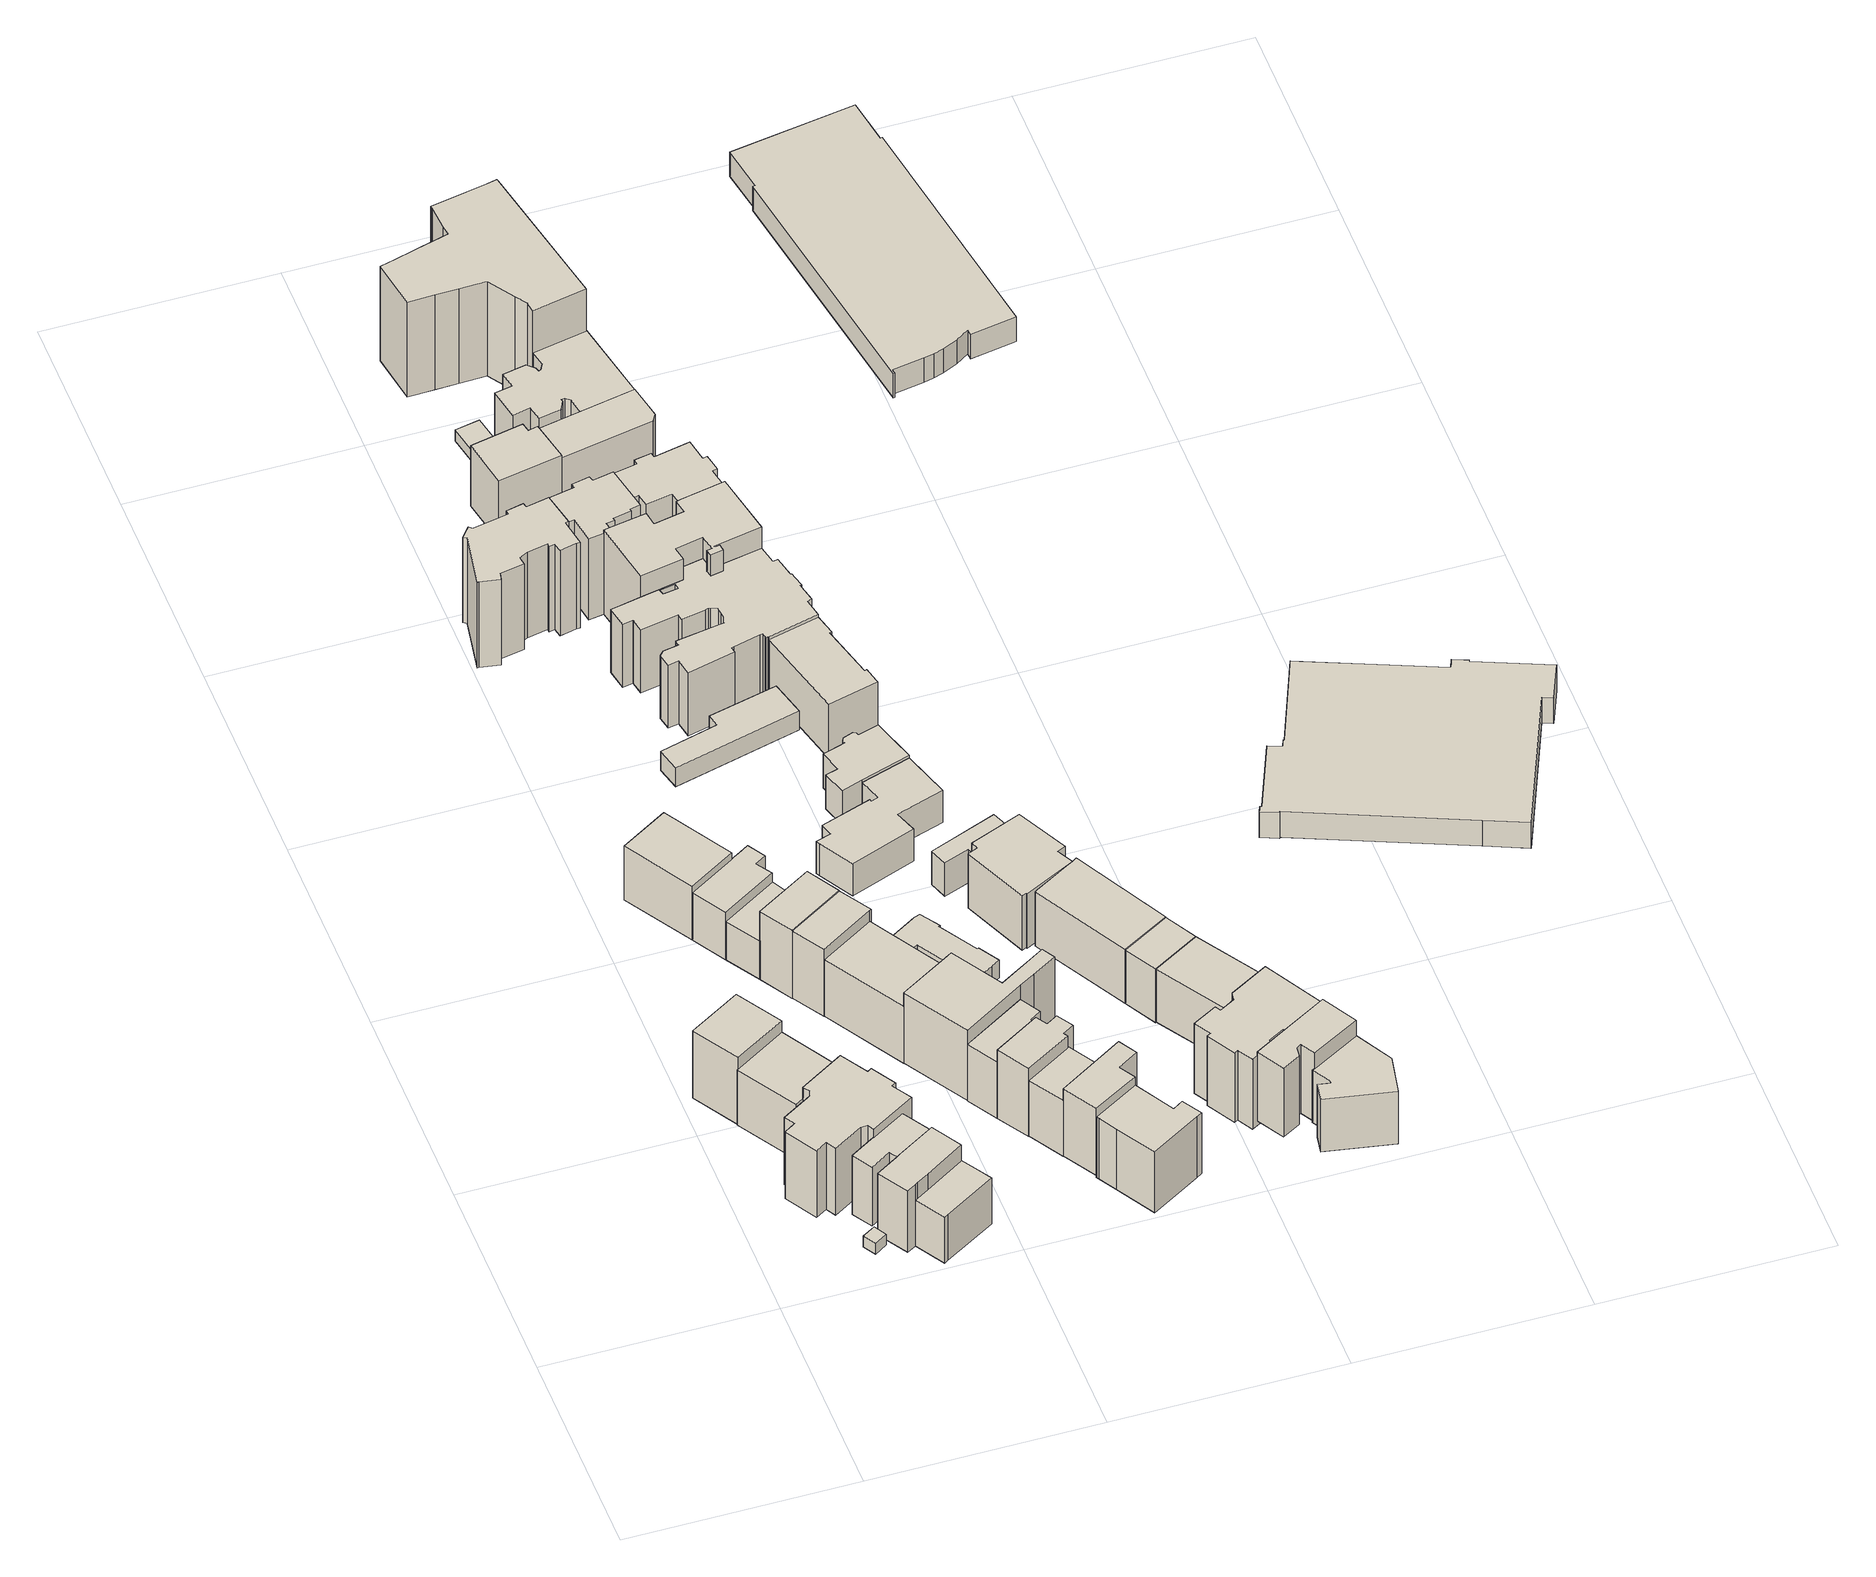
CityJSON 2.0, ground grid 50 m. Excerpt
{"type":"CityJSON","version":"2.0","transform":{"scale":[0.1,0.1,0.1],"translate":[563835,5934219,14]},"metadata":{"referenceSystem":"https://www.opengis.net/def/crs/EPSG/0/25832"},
"CityObjects":{
"building1":{"type":"Building","attributes":{"Gemeindeschluessel":"02100111","Geometrietyp2DReferenz":"3000","BezugspunktDach":"2000","function":"31001_2500","measuredHeight":3,"storeysAboveGround":1},"address":[{"country":"Germany","locality":"Hamburg","thoroughfareName":"Annenstraße","postcode":"20359"}],"geometry":[{"type":"Solid","lod":"1","boundaries":[[[[0,1,2,3]],[[4,5,6,7]],[[2,4,7,3]],[[1,5,4,2]],[[0,6,5,1]],[[3,7,6,0]]]]}]},
"building2":{"type":"Building","attributes":{"Gemeindeschluessel":"02100111","Geometrietyp2DReferenz":"3000","BezugspunktDach":"2000","function":"31001_1010","measuredHeight":21.11,"storeysAboveGround":4},"address":[{"country":"Germany","locality":"Hamburg","thoroughfareNumber":"8","thoroughfareName":"Annenstraße","postcode":"20359"}],"geometry":[{"type":"Solid","lod":"1","boundaries":[[[[8,9,10,11,12]],[[13,14,15,16,17]],[[11,13,17,12]],[[10,14,13,11]],[[9,15,14,10]],[[8,16,15,9]],[[12,17,16,8]]]]}]},
"building3":{"type":"Building","attributes":{"Gemeindeschluessel":"02100111","Geometrietyp2DReferenz":"3000","BezugspunktDach":"2000","function":"31001_1010","measuredHeight":17.39,"storeysAboveGround":3},"address":[{"country":"Germany","locality":"Hamburg","thoroughfareNumber":"10","thoroughfareName":"Annenstraße","postcode":"20359"}],"geometry":[{"type":"Solid","lod":"1","boundaries":[[[[18,19,20,21,22]],[[23,24,25,26,27]],[[21,23,27,22]],[[20,24,23,21]],[[19,25,24,20]],[[18,26,25,19]],[[22,27,26,18]]]]}]},
"building4":{"type":"Building","attributes":{"Gemeindeschluessel":"02100111","Geometrietyp2DReferenz":"3000","BezugspunktDach":"2000","function":"31001_1120","measuredHeight":20.46,"storeysAboveGround":6},"address":[{"country":"Germany","locality":"Hamburg","thoroughfareNumber":"12","thoroughfareName":"Annenstraße","postcode":"20359"}],"geometry":[{"type":"Solid","lod":"1","boundaries":[[[[28,29,30,31,32,33,34,35,36,37,38,19,39,40,41,42,43,44]],[[45,46,47,48,49,50,51,52,53,54,55,56,57,58,59,60,61,62]],[[43,45,62,44]],[[42,46,45,43]],[[41,47,46,42]],[[40,48,47,41]],[[39,49,48,40]],[[19,50,49,39]],[[38,51,50,19]],[[37,52,51,38]],[[36,53,52,37]],[[35,54,53,36]],[[34,55,54,35]],[[33,56,55,34]],[[32,57,56,33]],[[31,58,57,32]],[[30,59,58,31]],[[29,60,59,30]],[[28,61,60,29]],[[44,62,61,28]]]]}]},
"building5":{"type":"Building","attributes":{"Gemeindeschluessel":"02100111","Geometrietyp2DReferenz":"3000","BezugspunktDach":"2000","function":"31001_1010","measuredHeight":17.07,"storeysAboveGround":3},"address":[{"country":"Germany","locality":"Hamburg","thoroughfareNumber":"16","thoroughfareName":"Annenstraße","postcode":"20359"}],"geometry":[{"type":"Solid","lod":"1","boundaries":[[[[63,64,65,66,67,68,69]],[[70,71,72,73,74,75,76]],[[68,70,76,69]],[[67,71,70,68]],[[66,72,71,67]],[[65,73,72,66]],[[64,74,73,65]],[[63,75,74,64]],[[69,76,75,63]]]]}]},
"building6":{"type":"Building","attributes":{"Gemeindeschluessel":"02100111","Geometrietyp2DReferenz":"3000","BezugspunktDach":"2000","function":"31001_1010","measuredHeight":18.88,"storeysAboveGround":5},"address":[{"country":"Germany","locality":"Hamburg","thoroughfareNumber":"18","thoroughfareName":"Annenstraße","postcode":"20359"}],"geometry":[{"type":"Solid","lod":"1","boundaries":[[[[77,78,79,80,81,82,83,84,85]],[[86,87,88,89,90,91,92,93,94]],[[84,86,94,85]],[[83,87,86,84]],[[82,88,87,83]],[[81,89,88,82]],[[80,90,89,81]],[[79,91,90,80]],[[78,92,91,79]],[[77,93,92,78]],[[85,94,93,77]]]]}]},
"building7":{"type":"Building","attributes":{"Gemeindeschluessel":"02100111","Geometrietyp2DReferenz":"3000","BezugspunktDach":"2000","function":"31001_1120","measuredHeight":15.37,"storeysAboveGround":3},"address":[{"country":"Germany","locality":"Hamburg","thoroughfareNumber":"20","thoroughfareName":"Annenstraße","postcode":"20359"}],"geometry":[{"type":"Solid","lod":"1","boundaries":[[[[95,96,97,98,99,100,101]],[[102,103,104,105,106,107,108]],[[100,102,108,101]],[[99,103,102,100]],[[98,104,103,99]],[[97,105,104,98]],[[96,106,105,97]],[[95,107,106,96]],[[101,108,107,95]]]]}]},
"building8":{"type":"Building","attributes":{"Gemeindeschluessel":"02100111","Geometrietyp2DReferenz":"3000","BezugspunktDach":"2000","function":"31001_2070","measuredHeight":14.82,"storeysAboveGround":5},"address":[{"country":"Germany","locality":"Hamburg","thoroughfareNumber":"5","thoroughfareName":"Annenstraße","postcode":"20359"}],"geometry":[{"type":"Solid","lod":"1","boundaries":[[[[109,110,111,112]],[[113,114,115,116]],[[111,113,116,112]],[[110,114,113,111]],[[109,115,114,110]],[[112,116,115,109]]]]}]},
"building9":{"type":"Building","attributes":{"Gemeindeschluessel":"02100111","Geometrietyp2DReferenz":"3000","BezugspunktDach":"2000","function":"31001_1010","measuredHeight":13.03,"storeysAboveGround":3},"address":[{"country":"Germany","locality":"Hamburg","thoroughfareNumber":"7","thoroughfareName":"Annenstraße","postcode":"20359"}],"geometry":[{"type":"Solid","lod":"1","boundaries":[[[[117,118,111,110,119,120,121,122]],[[123,124,125,126,127,128,129,130]],[[121,123,130,122]],[[120,124,123,121]],[[119,125,124,120]],[[110,126,125,119]],[[111,127,126,110]],[[118,128,127,111]],[[117,129,128,118]],[[122,130,129,117]]]]}]},
"building10":{"type":"Building","attributes":{"Gemeindeschluessel":"02100111","Geometrietyp2DReferenz":"3000","BezugspunktDach":"2000","function":"31001_1010","measuredHeight":13.22,"storeysAboveGround":3},"address":[{"country":"Germany","locality":"Hamburg","thoroughfareNumber":"9","thoroughfareName":"Annenstraße","postcode":"20359"}],"geometry":[{"type":"Solid","lod":"1","boundaries":[[[[131,132,133,134,135,136,137]],[[138,139,140,141,142,143,144]],[[136,138,144,137]],[[135,139,138,136]],[[134,140,139,135]],[[133,141,140,134]],[[132,142,141,133]],[[131,143,142,132]],[[137,144,143,131]]]]}]},
"building11":{"type":"Building","attributes":{"Gemeindeschluessel":"02100111","Geometrietyp2DReferenz":"3000","BezugspunktDach":"2000","function":"31001_1010","measuredHeight":18.67,"storeysAboveGround":5},"address":[{"country":"Germany","locality":"Hamburg","thoroughfareNumber":"13","thoroughfareName":"Annenstraße","postcode":"20359"}],"geometry":[{"type":"Solid","lod":"1","boundaries":[[[[136,145,146,137]],[[147,148,149,150]],[[146,147,150,137]],[[145,148,147,146]],[[136,149,148,145]],[[137,150,149,136]]]]}]},
"building12":{"type":"Building","attributes":{"Gemeindeschluessel":"02100111","Geometrietyp2DReferenz":"3000","BezugspunktDach":"2000","function":"31001_1010","measuredHeight":19.14,"storeysAboveGround":5},"address":[{"country":"Germany","locality":"Hamburg","thoroughfareNumber":"15","thoroughfareName":"Annenstraße","postcode":"20359"}],"geometry":[{"type":"Solid","lod":"1","boundaries":[[[[151,152,153,154,155]],[[156,157,158,159,160]],[[154,156,160,155]],[[153,157,156,154]],[[152,158,157,153]],[[151,159,158,152]],[[155,160,159,151]]]]}]},
"building13":{"type":"Building","attributes":{"Gemeindeschluessel":"02100111","Geometrietyp2DReferenz":"3000","BezugspunktDach":"2000","function":"31001_1010","measuredHeight":15.54,"storeysAboveGround":4},"address":[{"country":"Germany","locality":"Hamburg","thoroughfareNumber":"17","thoroughfareName":"Annenstraße","postcode":"20359"}],"geometry":[{"type":"Solid","lod":"1","boundaries":[[[[161,162,163,164]],[[165,166,167,168]],[[163,165,168,164]],[[162,166,165,163]],[[161,167,166,162]],[[164,168,167,161]]]]}]},
"building14":{"type":"Building","attributes":{"Gemeindeschluessel":"02100111","Geometrietyp2DReferenz":"3000","BezugspunktDach":"2000","function":"31001_1010","measuredHeight":24.17,"storeysAboveGround":6},"address":[{"country":"Germany","locality":"Hamburg","thoroughfareNumber":"15","thoroughfareName":"Paulinenstraße","postcode":"20359"}],"geometry":[{"type":"Solid","lod":"1","boundaries":[[[[169,170,171,172,173,174,175,176,177,178,179,180,181,182,183,184,185,186,187,188,189,190,191,192]],[[193,194,195,196,197,198,199,200,201,202,203,204,205,206,207,208,209,210,211,212,213,214,215,216]],[[191,193,216,192]],[[190,194,193,191]],[[189,195,194,190]],[[188,196,195,189]],[[187,197,196,188]],[[186,198,197,187]],[[185,199,198,186]],[[184,200,199,185]],[[183,201,200,184]],[[182,202,201,183]],[[181,203,202,182]],[[180,204,203,181]],[[179,205,204,180]],[[178,206,205,179]],[[177,207,206,178]],[[176,208,207,177]],[[175,209,208,176]],[[174,210,209,175]],[[173,211,210,174]],[[172,212,211,173]],[[171,213,212,172]],[[170,214,213,171]],[[169,215,214,170]],[[192,216,215,169]]]]}]},
"building15":{"type":"Building","attributes":{"Gemeindeschluessel":"02100111","Geometrietyp2DReferenz":"3000","BezugspunktDach":"2000","function":"31001_1010","measuredHeight":16.37,"storeysAboveGround":3},"address":[{"country":"Germany","locality":"Hamburg","thoroughfareNumber":"25","thoroughfareName":"Annenstraße","postcode":"20359"}],"geometry":[{"type":"Solid","lod":"1","boundaries":[[[[217,218,219,220,221,222]],[[223,224,225,226,227,228]],[[221,223,228,222]],[[220,224,223,221]],[[219,225,224,220]],[[218,226,225,219]],[[217,227,226,218]],[[222,228,227,217]]]]}]},
"building16":{"type":"Building","attributes":{"Gemeindeschluessel":"02100111","Geometrietyp2DReferenz":"3000","BezugspunktDach":"2000","function":"31001_1010","measuredHeight":21.47,"storeysAboveGround":4},"address":[{"country":"Germany","locality":"Hamburg","thoroughfareNumber":"27","thoroughfareName":"Annenstraße","postcode":"20359"}],"geometry":[{"type":"Solid","lod":"1","boundaries":[[[[229,230,221,231,232,233,234,235]],[[236,237,238,239,240,241,242,243]],[[234,236,243,235]],[[233,237,236,234]],[[232,238,237,233]],[[231,239,238,232]],[[221,240,239,231]],[[230,241,240,221]],[[229,242,241,230]],[[235,243,242,229]]]]}]},
"building17":{"type":"Building","attributes":{"Gemeindeschluessel":"02100111","Geometrietyp2DReferenz":"3000","BezugspunktDach":"2000","function":"31001_1010","measuredHeight":22.68,"storeysAboveGround":5},"address":[{"country":"Germany","locality":"Hamburg","thoroughfareNumber":"21","thoroughfareName":"Annenstraße","postcode":"20359"}],"geometry":[{"type":"Solid","lod":"1","boundaries":[[[[244,245,246,247,248,249,250,251,252]],[[253,254,255,256,257,258,259,260,261]],[[251,253,261,252]],[[250,254,253,251]],[[249,255,254,250]],[[248,256,255,249]],[[247,257,256,248]],[[246,258,257,247]],[[245,259,258,246]],[[244,260,259,245]],[[252,261,260,244]]]]}]},
"building18":{"type":"Building","attributes":{"Gemeindeschluessel":"02100111","Geometrietyp2DReferenz":"3000","BezugspunktDach":"2000","function":"31001_1010","measuredHeight":15.28,"storeysAboveGround":5},"address":[{"country":"Germany","locality":"Hamburg","thoroughfareNumber":"29","thoroughfareName":"Annenstraße","postcode":"20359"}],"geometry":[{"type":"Solid","lod":"1","boundaries":[[[[262,263,264,265,266]],[[267,268,269,270,271]],[[265,267,271,266]],[[264,268,267,265]],[[263,269,268,264]],[[262,270,269,263]],[[266,271,270,262]]]]}]},
"building19":{"type":"Building","attributes":{"Gemeindeschluessel":"02100111","Geometrietyp2DReferenz":"3000","BezugspunktDach":"2000","function":"31001_1010","measuredHeight":20.21,"storeysAboveGround":6},"address":[{"country":"Germany","locality":"Hamburg","thoroughfareNumber":"31","thoroughfareName":"Annenstraße","postcode":"20359"}],"geometry":[{"type":"Solid","lod":"1","boundaries":[[[[272,273,274,275,276,277]],[[278,279,280,281,282,283]],[[276,278,283,277]],[[275,279,278,276]],[[274,280,279,275]],[[273,281,280,274]],[[272,282,281,273]],[[277,283,282,272]]]]}]},
"building20":{"type":"Building","attributes":{"Gemeindeschluessel":"02100111","Geometrietyp2DReferenz":"3000","BezugspunktDach":"2000","function":"31001_1010","measuredHeight":16.77,"storeysAboveGround":5},"address":[{"country":"Germany","locality":"Hamburg","thoroughfareNumber":"33","thoroughfareName":"Annenstraße","postcode":"20359"}],"geometry":[{"type":"Solid","lod":"1","boundaries":[[[[284,285,286,287,288,289,290,291,292,293]],[[294,295,296,297,298,299,300,301,302,303]],[[292,294,303,293]],[[291,295,294,292]],[[290,296,295,291]],[[289,297,296,290]],[[288,298,297,289]],[[287,299,298,288]],[[286,300,299,287]],[[285,301,300,286]],[[284,302,301,285]],[[293,303,302,284]]]]}]},
"building21":{"type":"Building","attributes":{"Gemeindeschluessel":"02100111","Geometrietyp2DReferenz":"3000","BezugspunktDach":"2000","function":"31001_2460","measuredHeight":4.96,"storeysAboveGround":1},"address":[{"country":"Germany","locality":"Hamburg","thoroughfareName":"Budapester Straße","postcode":"20359"}],"geometry":[{"type":"Solid","lod":"1","boundaries":[[[[304,305,306,307,308,309,310,311,312,313,314,315,316,317]],[[318,319,320,321,322,323,324,325,326,327,328,329,330,331]],[[316,318,331,317]],[[315,319,318,316]],[[314,320,319,315]],[[313,321,320,314]],[[312,322,321,313]],[[311,323,322,312]],[[310,324,323,311]],[[309,325,324,310]],[[308,326,325,309]],[[307,327,326,308]],[[306,328,327,307]],[[305,329,328,306]],[[304,330,329,305]],[[317,331,330,304]]]]}]},
"building22":{"type":"Building","attributes":{"Gemeindeschluessel":"02100111","Geometrietyp2DReferenz":"3000","BezugspunktDach":"2000","function":"31001_2100","measuredHeight":5.2,"storeysAboveGround":1},"address":[{"country":"Germany","locality":"Hamburg","thoroughfareName":"Budapester Straße","postcode":"20359"}],"geometry":[{"type":"Solid","lod":"1","boundaries":[[[[332,333,334,335,336,337]],[[338,339,340,341,342,343]],[[336,338,343,337]],[[335,339,338,336]],[[334,340,339,335]],[[333,341,340,334]],[[332,342,341,333]],[[337,343,342,332]]]]}]},
"building23":{"type":"Building","attributes":{"Gemeindeschluessel":"02100111","Geometrietyp2DReferenz":"3000","BezugspunktDach":"2000","function":"31001_2070","measuredHeight":18.05,"storeysAboveGround":4},"address":[{"country":"Germany","locality":"Hamburg","thoroughfareNumber":"16","thoroughfareName":"Paulinenstraße","postcode":"20359"}],"geometry":[{"type":"Solid","lod":"1","boundaries":[[[[344,345,346,347,348,349,350]],[[351,352,353,354,355,356,357]],[[349,351,357,350]],[[348,352,351,349]],[[347,353,352,348]],[[346,354,353,347]],[[345,355,354,346]],[[344,356,355,345]],[[350,357,356,344]]]]}]},
"building24":{"type":"Building","attributes":{"Gemeindeschluessel":"02100111","Geometrietyp2DReferenz":"3000","BezugspunktDach":"2000","function":"31001_1010","measuredHeight":23.34,"storeysAboveGround":5},"address":[{"country":"Germany","locality":"Hamburg","thoroughfareNumber":"17","thoroughfareName":"Paulinenstraße","postcode":"20359"}],"geometry":[{"type":"Solid","lod":"1","boundaries":[[[[358,359,360,361,362,363,364,365,366,367,368,369,370,371,372,373,374]],[[375,376,377,378,379,380,381,382,383,384,385,386,387,388,389,390,391]],[[373,375,391,374]],[[372,376,375,373]],[[371,377,376,372]],[[370,378,377,371]],[[369,379,378,370]],[[368,380,379,369]],[[367,381,380,368]],[[366,382,381,367]],[[365,383,382,366]],[[364,384,383,365]],[[363,385,384,364]],[[362,386,385,363]],[[361,387,386,362]],[[360,388,387,361]],[[359,389,388,360]],[[358,390,389,359]],[[374,391,390,358]]]]}]},
"building25":{"type":"Building","attributes":{"Gemeindeschluessel":"02100111","Geometrietyp2DReferenz":"3000","BezugspunktDach":"2000","function":"31001_3060","measuredHeight":13.84,"storeysAboveGround":2},"address":[{"country":"Germany","locality":"Hamburg","thoroughfareNumber":"34","thoroughfareName":"Budapester Straße","postcode":"20359"}],"geometry":[{"type":"Solid","lod":"1","boundaries":[[[[392,393,394,395,396,397,398,399,400,401,402,403,404]],[[405,406,407,408,409,410,411,412,413,414,415,416,417]],[[403,405,417,404]],[[402,406,405,403]],[[401,407,406,402]],[[400,408,407,401]],[[399,409,408,400]],[[398,410,409,399]],[[397,411,410,398]],[[396,412,411,397]],[[395,413,412,396]],[[394,414,413,395]],[[393,415,414,394]],[[392,416,415,393]],[[404,417,416,392]]]]}]},
"building26":{"type":"Building","attributes":{"Gemeindeschluessel":"02100111","Geometrietyp2DReferenz":"3000","BezugspunktDach":"2000","function":"31001_2460","measuredHeight":3.06,"storeysAboveGround":1},"address":[{"country":"Germany","locality":"Hamburg","thoroughfareName":"Paulinenstraße","postcode":"20359"}],"geometry":[{"type":"Solid","lod":"1","boundaries":[[[[418,419,420,421,422,423]],[[424,425,426,427,428,429]],[[422,424,429,423]],[[421,425,424,422]],[[420,426,425,421]],[[419,427,426,420]],[[418,428,427,419]],[[423,429,428,418]]]]}]},
"building27":{"type":"Building","attributes":{"Gemeindeschluessel":"02100111","Geometrietyp2DReferenz":"3000","BezugspunktDach":"2000","function":"31001_1120","measuredHeight":20.82,"storeysAboveGround":4},"address":[{"country":"Germany","locality":"Hamburg","thoroughfareNumber":"38","thoroughfareName":"Budapester Straße","postcode":"20359"}],"geometry":[{"type":"Solid","lod":"1","boundaries":[[[[430,431,432,433,434,435,436,437,438,439,440,441,442,443,444,445,446,447,448,449,450,451,452,453,454,455,456,457,458,459,460,461,462,463,464,465,466,467,468,469,470,471,472,473,474,475,476,477,478,479,480,481,482,483,484,485,486,487,488,489,490,491,492,493,494,495,496,497],[498,499,500,501]],[[502,503,504,505,506,507,508,509,510,511,512,513,514,515,516,517,518,519,520,521,522,523,524,525,526,527,528,529,530,531,532,533,534,535,536,537,538,539,540,541,542,543,544,545,546,547,548,549,550,551,552,553,554,555,556,557,558,559,560,561,562,563,564,565,566,567,568,569],[570,571,572,573]],[[496,502,569,497]],[[495,503,502,496]],[[494,504,503,495]],[[493,505,504,494]],[[492,506,505,493]],[[491,507,506,492]],[[490,508,507,491]],[[489,509,508,490]],[[488,510,509,489]],[[487,511,510,488]],[[486,512,511,487]],[[485,513,512,486]],[[484,514,513,485]],[[483,515,514,484]],[[482,516,515,483]],[[481,517,516,482]],[[480,518,517,481]],[[479,519,518,480]],[[478,520,519,479]],[[477,521,520,478]],[[476,522,521,477]],[[475,523,522,476]],[[474,524,523,475]],[[473,525,524,474]],[[472,526,525,473]],[[471,527,526,472]],[[470,528,527,471]],[[469,529,528,470]],[[468,530,529,469]],[[467,531,530,468]],[[466,532,531,467]],[[465,533,532,466]],[[464,534,533,465]],[[463,535,534,464]],[[462,536,535,463]],[[461,537,536,462]],[[460,538,537,461]],[[459,539,538,460]],[[458,540,539,459]],[[457,541,540,458]],[[456,542,541,457]],[[455,543,542,456]],[[454,544,543,455]],[[453,545,544,454]],[[452,546,545,453]],[[451,547,546,452]],[[450,548,547,451]],[[449,549,548,450]],[[448,550,549,449]],[[447,551,550,448]],[[446,552,551,447]],[[445,553,552,446]],[[444,554,553,445]],[[443,555,554,444]],[[442,556,555,443]],[[441,557,556,442]],[[440,558,557,441]],[[439,559,558,440]],[[438,560,559,439]],[[437,561,560,438]],[[436,562,561,437]],[[435,563,562,436]],[[434,564,563,435]],[[433,565,564,434]],[[432,566,565,433]],[[431,567,566,432]],[[430,568,567,431]],[[497,569,568,430]],[[500,570,573,501]],[[499,571,570,500]],[[498,572,571,499]],[[501,573,572,498]]]]}]},
"building28":{"type":"Building","attributes":{"Gemeindeschluessel":"02100111","Geometrietyp2DReferenz":"3000","BezugspunktDach":"2000","function":"31001_3060","measuredHeight":13.41,"storeysAboveGround":2},"address":[{"country":"Germany","locality":"Hamburg","thoroughfareNumber":"35","thoroughfareName":"Budapester Straße","postcode":"20359"}],"geometry":[{"type":"Solid","lod":"1","boundaries":[[[[574,575,576,577,578,579,580,581,582,583,584,585,586]],[[587,588,589,590,591,592,593,594,595,596,597,598,599]],[[585,587,599,586]],[[584,588,587,585]],[[583,589,588,584]],[[582,590,589,583]],[[581,591,590,582]],[[580,592,591,581]],[[579,593,592,580]],[[578,594,593,579]],[[577,595,594,578]],[[576,596,595,577]],[[575,597,596,576]],[[574,598,597,575]],[[586,599,598,574]]]]}]},
"building29":{"type":"Building","attributes":{"Gemeindeschluessel":"02100111","Geometrietyp2DReferenz":"3000","BezugspunktDach":"2000","function":"31001_1120","measuredHeight":25.35,"storeysAboveGround":6},"address":[{"country":"Germany","locality":"Hamburg","thoroughfareNumber":"40","thoroughfareName":"Budapester Straße","postcode":"20359"}],"geometry":[{"type":"Solid","lod":"1","boundaries":[[[[479,476,474,472,470,468,600,601,602,603,604,605,606,607,608,487,486,485,484,483,481]],[[609,610,611,612,613,614,615,616,617,618,619,620,621,622,623,624,625,626,627,628,629]],[[483,609,629,481]],[[484,610,609,483]],[[485,611,610,484]],[[486,612,611,485]],[[487,613,612,486]],[[608,614,613,487]],[[607,615,614,608]],[[606,616,615,607]],[[605,617,616,606]],[[604,618,617,605]],[[603,619,618,604]],[[602,620,619,603]],[[601,621,620,602]],[[600,622,621,601]],[[468,623,622,600]],[[470,624,623,468]],[[472,625,624,470]],[[474,626,625,472]],[[476,627,626,474]],[[479,628,627,476]],[[481,629,628,479]]]]}]},
"building30":{"type":"Building","attributes":{"Gemeindeschluessel":"02100111","Geometrietyp2DReferenz":"3000","BezugspunktDach":"2000","function":"31001_1120","measuredHeight":13.33,"storeysAboveGround":3},"address":[{"country":"Germany","locality":"Hamburg","thoroughfareNumber":"32","thoroughfareName":"Budapester Straße","postcode":"20359"}],"geometry":[{"type":"Solid","lod":"1","boundaries":[[[[630,631,632,633,634,635]],[[636,637,638,639,640,641]],[[634,636,641,635]],[[633,637,636,634]],[[632,638,637,633]],[[631,639,638,632]],[[630,640,639,631]],[[635,641,640,630]]]]}]},
"building31":{"type":"Building","attributes":{"Gemeindeschluessel":"02100111","Geometrietyp2DReferenz":"3000","BezugspunktDach":"2000","function":"31001_1120","measuredHeight":18.61,"storeysAboveGround":4},"address":[{"country":"Germany","locality":"Hamburg","thoroughfareNumber":"31","thoroughfareName":"Budapester Straße","postcode":"20359"}],"geometry":[{"type":"Solid","lod":"1","boundaries":[[[[642,643,644,645,646,647,648,649,650,651,652]],[[653,654,655,656,657,658,659,660,661,662,663]],[[651,653,663,652]],[[650,654,653,651]],[[649,655,654,650]],[[648,656,655,649]],[[647,657,656,648]],[[646,658,657,647]],[[645,659,658,646]],[[644,660,659,645]],[[643,661,660,644]],[[642,662,661,643]],[[652,663,662,642]]]]}]},
"building32":{"type":"Building","attributes":{"Gemeindeschluessel":"02100111","Geometrietyp2DReferenz":"3000","BezugspunktDach":"2000","function":"31001_1010","measuredHeight":17.17,"storeysAboveGround":4},"address":[{"country":"Germany","locality":"Hamburg","thoroughfareNumber":"37","thoroughfareName":"Budapester Straße","postcode":"20359"}],"geometry":[{"type":"Solid","lod":"1","boundaries":[[[[664,665,666,667,668,669,670,671,672]],[[673,674,675,676,677,678,679,680,681]],[[671,673,681,672]],[[670,674,673,671]],[[669,675,674,670]],[[668,676,675,669]],[[667,677,676,668]],[[666,678,677,667]],[[665,679,678,666]],[[664,680,679,665]],[[672,681,680,664]]]]}]},
"building33":{"type":"Building","attributes":{"Gemeindeschluessel":"02100111","Geometrietyp2DReferenz":"3000","BezugspunktDach":"2000","function":"31001_1120","measuredHeight":23.02,"storeysAboveGround":5},"address":[{"country":"Germany","locality":"Hamburg","thoroughfareNumber":"42","thoroughfareName":"Budapester Straße","postcode":"20359"}],"geometry":[{"type":"Solid","lod":"1","boundaries":[[[[682,683,684,685,686,687,688,689,690,691,692,693,694,695,696,697]],[[698,699,700,701,702,703,704,705,706,707,708,709,710,711,712,713]],[[696,698,713,697]],[[695,699,698,696]],[[694,700,699,695]],[[693,701,700,694]],[[692,702,701,693]],[[691,703,702,692]],[[690,704,703,691]],[[689,705,704,690]],[[688,706,705,689]],[[687,707,706,688]],[[686,708,707,687]],[[685,709,708,686]],[[684,710,709,685]],[[683,711,710,684]],[[682,712,711,683]],[[697,713,712,682]]]]}]},
"building34":{"type":"Building","attributes":{"Gemeindeschluessel":"02100111","Geometrietyp2DReferenz":"3000","BezugspunktDach":"2000","function":"31001_2070","measuredHeight":17.33,"storeysAboveGround":4},"address":[{"country":"Germany","locality":"Hamburg","thoroughfareNumber":"43","thoroughfareName":"Budapester Straße","postcode":"20359"}],"geometry":[{"type":"Solid","lod":"1","boundaries":[[[[714,715,716,717,718]],[[719,720,721,722,723]],[[717,719,723,718]],[[716,720,719,717]],[[715,721,720,716]],[[714,722,721,715]],[[718,723,722,714]]]]}]},
"building35":{"type":"Building","attributes":{"Gemeindeschluessel":"02100111","Geometrietyp2DReferenz":"3000","BezugspunktDach":"2000","function":"31001_2010","measuredHeight":26.05,"storeysAboveGround":7},"address":[{"country":"Germany","locality":"Hamburg","thoroughfareNumber":"46","thoroughfareName":"Budapester Straße","postcode":"20359"}],"geometry":[{"type":"Solid","lod":"1","boundaries":[[[[724,725,726,727,728,729,730,731,732,733,734,735,736,737,738,739,740,741,742,743,744]],[[745,746,747,748,749,750,751,752,753,754,755,756,757,758,759,760,761,762,763,764,765]],[[743,745,765,744]],[[742,746,745,743]],[[741,747,746,742]],[[740,748,747,741]],[[739,749,748,740]],[[738,750,749,739]],[[737,751,750,738]],[[736,752,751,737]],[[735,753,752,736]],[[734,754,753,735]],[[733,755,754,734]],[[732,756,755,733]],[[731,757,756,732]],[[730,758,757,731]],[[729,759,758,730]],[[728,760,759,729]],[[727,761,760,728]],[[726,762,761,727]],[[725,763,762,726]],[[724,764,763,725]],[[744,765,764,724]]]]}]},
"building36":{"type":"Building","attributes":{"Gemeindeschluessel":"02100111","Geometrietyp2DReferenz":"3000","BezugspunktDach":"2000","function":"31001_1120","measuredHeight":17.45,"storeysAboveGround":4},"address":[{"country":"Germany","locality":"Hamburg","thoroughfareNumber":"44","thoroughfareName":"Budapester Straße","postcode":"20359"}],"geometry":[{"type":"Solid","lod":"1","boundaries":[[[[766,767,768,769,770,771,772,773,774,775,776,777,778,779,780,781,782,783,715,784]],[[785,786,787,788,789,790,791,792,793,794,795,796,797,798,799,800,801,802,803,804]],[[715,785,804,784]],[[783,786,785,715]],[[782,787,786,783]],[[781,788,787,782]],[[780,789,788,781]],[[779,790,789,780]],[[778,791,790,779]],[[777,792,791,778]],[[776,793,792,777]],[[775,794,793,776]],[[774,795,794,775]],[[773,796,795,774]],[[772,797,796,773]],[[771,798,797,772]],[[770,799,798,771]],[[769,800,799,770]],[[768,801,800,769]],[[767,802,801,768]],[[766,803,802,767]],[[784,804,803,766]]]]}]},
"building37":{"type":"Building","attributes":{"Gemeindeschluessel":"02100111","Geometrietyp2DReferenz":"3000","BezugspunktDach":"2000","function":"31001_1010","measuredHeight":17.03,"storeysAboveGround":4},"address":[{"country":"Germany","locality":"Hamburg","thoroughfareNumber":"30","thoroughfareName":"Budapester Straße","postcode":"20359"}],"geometry":[{"type":"Solid","lod":"1","boundaries":[[[[805,806,807,808,809,810]],[[811,812,813,814,815,816]],[[809,811,816,810]],[[808,812,811,809]],[[807,813,812,808]],[[806,814,813,807]],[[805,815,814,806]],[[810,816,815,805]]]]}]},
"building38":{"type":"Building","attributes":{"Gemeindeschluessel":"02100111","Geometrietyp2DReferenz":"3000","BezugspunktDach":"2000","function":"31001_2010","measuredHeight":17.14,"storeysAboveGround":4},"address":[{"country":"Germany","locality":"Hamburg","thoroughfareNumber":"28","thoroughfareName":"Budapester Straße","postcode":"20359"}],"geometry":[{"type":"Solid","lod":"1","boundaries":[[[[810,809,817,818]],[[819,820,821,822]],[[817,819,822,818]],[[809,820,819,817]],[[810,821,820,809]],[[818,822,821,810]]]]}]},
"building39":{"type":"Building","attributes":{"Gemeindeschluessel":"02100111","Geometrietyp2DReferenz":"3000","BezugspunktDach":"2000","function":"31001_1120","measuredHeight":19.17,"storeysAboveGround":4},"address":[{"country":"Germany","locality":"Hamburg","thoroughfareNumber":"24","thoroughfareName":"Budapester Straße","postcode":"20359"}],"geometry":[{"type":"Solid","lod":"1","boundaries":[[[[823,824,825,826,827,828,829,830,831,832,833,834,835,836,837,838]],[[839,840,841,842,843,844,845,846,847,848,849,850,851,852,853,854]],[[837,839,854,838]],[[836,840,839,837]],[[835,841,840,836]],[[834,842,841,835]],[[833,843,842,834]],[[832,844,843,833]],[[831,845,844,832]],[[830,846,845,831]],[[829,847,846,830]],[[828,848,847,829]],[[827,849,848,828]],[[826,850,849,827]],[[825,851,850,826]],[[824,852,851,825]],[[823,853,852,824]],[[838,854,853,823]]]]}]},
"building40":{"type":"Building","attributes":{"Gemeindeschluessel":"02100111","Geometrietyp2DReferenz":"3000","BezugspunktDach":"2000","function":"31001_1010","measuredHeight":16.82,"storeysAboveGround":4},"address":[{"country":"Germany","locality":"Hamburg","thoroughfareNumber":"27","thoroughfareName":"Budapester Straße","postcode":"20359"}],"geometry":[{"type":"Solid","lod":"1","boundaries":[[[[855,856,857,858,859]],[[860,819,822,861,862]],[[858,860,862,859]],[[857,819,860,858]],[[856,822,819,857]],[[855,861,822,856]],[[859,862,861,855]]]]}]},
"building41":{"type":"Building","attributes":{"Gemeindeschluessel":"02100111","Geometrietyp2DReferenz":"3000","BezugspunktDach":"2000","function":"31001_1010","measuredHeight":18.91,"storeysAboveGround":4},"address":[{"country":"Germany","locality":"Hamburg","thoroughfareNumber":"23","thoroughfareName":"Budapester Straße","postcode":"20359"}],"geometry":[{"type":"Solid","lod":"1","boundaries":[[[[863,864,865,866,867,868,869,870]],[[871,872,873,874,875,876,877,878]],[[869,871,878,870]],[[868,872,871,869]],[[867,873,872,868]],[[866,874,873,867]],[[865,875,874,866]],[[864,876,875,865]],[[863,877,876,864]],[[870,878,877,863]]]]}]},
"building42":{"type":"Building","attributes":{"Gemeindeschluessel":"02100111","Geometrietyp2DReferenz":"3000","BezugspunktDach":"2000","function":"31001_1010","measuredHeight":23,"storeysAboveGround":4},"address":[{"country":"Germany","locality":"Hamburg","thoroughfareNumber":"2","thoroughfareName":"Detlev-Bremer-Straße","postcode":"20359"}],"geometry":[{"type":"Solid","lod":"1","boundaries":[[[[879,880,881,882,883,884,885,886,887]],[[888,889,890,891,892,893,894,895,896]],[[886,888,896,887]],[[885,889,888,886]],[[884,890,889,885]],[[883,891,890,884]],[[882,892,891,883]],[[881,893,892,882]],[[880,894,893,881]],[[879,895,894,880]],[[887,896,895,879]]]]}]},
"building43":{"type":"Building","attributes":{"Gemeindeschluessel":"02100111","Geometrietyp2DReferenz":"3000","BezugspunktDach":"2000","function":"31001_3210","measuredHeight":9.73,"storeysAboveGround":1},"address":[{"country":"Germany","locality":"Hamburg","thoroughfareName":"Budapester Straße","postcode":"20359"}],"geometry":[{"type":"Solid","lod":"1","boundaries":[[[[897,898,899,900,901,902,903,904,905,906,907,908,909,910,911,912]],[[913,914,915,916,917,918,919,920,921,922,923,924,925,926,927,928]],[[911,913,928,912]],[[910,914,913,911]],[[909,915,914,910]],[[908,916,915,909]],[[907,917,916,908]],[[906,918,917,907]],[[905,919,918,906]],[[904,920,919,905]],[[903,921,920,904]],[[902,922,921,903]],[[901,923,922,902]],[[900,924,923,901]],[[899,925,924,900]],[[898,926,925,899]],[[897,927,926,898]],[[912,928,927,897]]]]}]},
"building44":{"type":"Building","attributes":{"Gemeindeschluessel":"02100111","Geometrietyp2DReferenz":"3000","BezugspunktDach":"2000","function":"31001_3220","measuredHeight":9.92,"storeysAboveGround":1},"address":[{"country":"Germany","locality":"Hamburg","thoroughfareNumber":"29","thoroughfareName":"Budapester Straße","postcode":"20359"}],"geometry":[{"type":"Solid","lod":"1","boundaries":[[[[929,930,931,932,933,934,935,936,937,938,939,940,941,942,943,944,945,946,947]],[[948,949,950,951,952,953,954,955,956,957,958,959,960,961,962,963,964,965,966]],[[946,948,966,947]],[[945,949,948,946]],[[944,950,949,945]],[[943,951,950,944]],[[942,952,951,943]],[[941,953,952,942]],[[940,954,953,941]],[[939,955,954,940]],[[938,956,955,939]],[[937,957,956,938]],[[936,958,957,937]],[[935,959,958,936]],[[934,960,959,935]],[[933,961,960,934]],[[932,962,961,933]],[[931,963,962,932]],[[930,964,963,931]],[[929,965,964,930]],[[947,966,965,929]]]]}]}
},
"vertices":[
[218,67,16],[202,94,16],[230,111,16],[246,84,16],[230,111,46],[202,94,46],[218,67,46],[246,84,46],
[135,662,8],[195,565,8],[83,497,8],[23,595,8],[40,605,8],[23,595,193],[83,497,193],[195,565,193],[135,662,193],[40,605,193],
[195,565,10],[272,437,10],[158,368,10],[80,495,10],[83,497,10],[80,495,162],[158,368,162],[272,437,162],[195,565,162],[83,497,162],
[260,238,10],[246,238,10],[181,199,10],[169,220,10],[144,205,10],[103,274,10],[128,289,10],[114,311,10],[180,351,10],[184,364,10],[175,378,10],[308,378,10],[317,384,10],[349,331,10],[340,326,10],[366,283,10],[268,224,10],[366,283,194],[340,326,194],[349,331,194],[317,384,194],[308,378,194],[272,437,194],[175,378,194],[184,364,194],[180,351,194],[114,311,194],[128,289,194],[103,274,194],[144,205,194],[169,220,194],[181,199,194],[246,238,194],[260,238,194],[268,224,194],
[341,268,11],[380,205,11],[296,154,11],[283,175,11],[238,147,11],[212,190,11],[268,224,11],[212,190,173],[238,147,173],[283,175,173],[296,154,173],[380,205,173],[341,268,173],[268,224,173],
[304,69,13],[299,66,13],[280,55,13],[240,119,13],[293,151,13],[296,154,13],[380,205,13],[419,140,13],[332,86,13],[419,140,182],[380,205,182],[296,154,182],[293,151,182],[240,119,182],[280,55,182],[299,66,182],[304,69,182],[332,86,182],
[419,140,14],[459,75,14],[346,7,14],[338,2,14],[299,66,14],[304,69,14],[332,86,14],[304,69,140],[299,66,140],[338,2,140],[346,7,140],[459,75,140],[419,140,140],[332,86,140],
[174,1210,12],[263,1063,12],[161,1001,12],[71,1148,12],[161,1001,160],[263,1063,160],[174,1210,160],[71,1148,160],
[325,1001,12],[205,928,12],[285,1076,12],[304,1088,12],[327,1050,12],[303,1035,12],[327,1050,143],[304,1088,143],[285,1076,143],[263,1063,143],[161,1001,143],[205,928,143],[325,1001,143],[303,1035,143],
[205,928,13],[325,1001,13],[345,964,13],[369,979,13],[392,942,13],[372,930,13],[250,856,13],[372,930,119],[392,942,119],[369,979,119],[345,964,119],[325,1001,119],[205,928,119],[250,856,119],
[414,860,13],[292,786,13],[292,786,200],[414,860,200],[372,930,200],[250,856,200],
[414,860,14],[457,792,14],[452,789,14],[335,718,14],[292,786,14],[335,718,199],[452,789,199],[457,792,199],[414,860,199],[292,786,199],
[452,789,15],[556,616,15],[439,546,15],[335,718,15],[439,546,171],[556,616,171],[452,789,171],[335,718,171],
[175,1901,1],[174,1908,1],[129,1899,1],[110,1890,1],[113,1871,1],[60,1861,1],[57,1845,1],[14,1853,1],[10,1852,1],[31,1974,1],[24,1979,1],[43,2002,1],[50,1996,1],[129,2011,1],[127,2020,1],[165,2028,1],[167,2018,1],[217,2028,1],[232,1953,1],[225,1952,1],[235,1892,1],[227,1891,1],[191,1884,1],[187,1903,1],[191,1884,236],[227,1891,236],[235,1892,236],[225,1952,236],[232,1953,236],[217,2028,236],[167,2018,236],[165,2028,236],[127,2020,236],[129,2011,236],[50,1996,236],[43,2002,236],[24,1979,236],[31,1974,236],[10,1852,236],[14,1853,236],[57,1845,236],[60,1861,236],[113,1871,236],[110,1890,236],[129,1899,236],[174,1908,236],[175,1901,236],[187,1903,236],
[660,491,15],[686,447,15],[661,432,15],[673,411,15],[562,344,15],[523,408,15],[562,344,171],[673,411,171],[661,432,171],[686,447,171],[660,491,171],[523,408,171],
[704,337,15],[604,277,15],[662,405,15],[677,381,15],[702,396,15],[724,360,15],[699,345,15],[724,360,203],[702,396,203],[677,381,203],[662,405,203],[562,344,203],[604,277,203],[704,337,203],[699,345,203],
[439,546,16],[556,616,16],[562,620,16],[629,509,16],[732,572,16],[748,544,16],[694,512,16],[660,491,16],[523,408,16],[660,491,209],[694,512,209],[748,544,209],[732,572,209],[629,509,209],[562,620,209],[556,616,209],[439,546,209],[523,408,209],
[704,337,17],[707,339,17],[752,265,17],[649,203,17],[604,277,17],[649,203,170],[752,265,170],[707,339,170],[704,337,170],[604,277,170],
[792,189,18],[693,131,18],[649,203,18],[793,291,18],[817,251,18],[771,224,18],[817,251,202],[793,291,202],[649,203,202],[693,131,202],[792,189,202],[771,224,202],
[719,87,13],[696,126,13],[693,131,13],[792,189,13],[794,185,13],[842,103,13],[864,117,13],[890,75,13],[877,67,13],[769,2,13],[877,67,180],[890,75,180],[864,117,180],[842,103,180],[794,185,180],[792,189,180],[693,131,180],[696,126,180],[719,87,180],[769,2,180],
[612,650,28],[585,694,28],[600,703,28],[549,786,28],[535,777,28],[507,822,28],[568,859,28],[581,864,28],[608,822,28],[605,820,28],[656,738,28],[659,739,28],[686,695,28],[668,685,28],[686,695,77],[659,739,77],[656,738,77],[605,820,77],[608,822,77],[581,864,77],[568,859,77],[507,822,77],[535,777,77],[549,786,77],[600,703,77],[585,694,77],[612,650,77],[668,685,77],
[250,1452,22],[376,1485,22],[370,1513,22],[520,1549,22],[540,1470,22],[263,1400,22],[540,1470,74],[520,1549,74],[370,1513,74],[376,1485,74],[250,1452,74],[263,1400,74],
[140,2272,6],[146,2273,6],[255,2295,6],[259,2275,6],[280,2280,6],[299,2189,6],[161,2163,6],[299,2189,172],[280,2280,172],[259,2275,172],[255,2295,172],[146,2273,172],[140,2272,172],[161,2163,172],
[286,1901,13],[254,1896,13],[244,1955,13],[232,1953,13],[217,2028,13],[273,2039,13],[271,2049,13],[310,2057,13],[313,2046,13],[359,2055,13],[379,1952,13],[356,1947,13],[357,1942,13],[317,1934,13],[318,1928,13],[300,1925,13],[303,1904,13],[300,1925,235],[318,1928,235],[317,1934,235],[357,1942,235],[356,1947,235],[379,1952,235],[359,2055,235],[313,2046,235],[310,2057,235],[271,2049,235],[273,2039,235],[217,2028,235],[232,1953,235],[244,1955,235],[254,1896,235],[286,1901,235],[303,1904,235],
[632,1051,29],[489,999,29],[446,1073,29],[442,1080,29],[476,1091,29],[467,1118,29],[578,1155,29],[579,1150,29],[595,1156,29],[579,1204,29],[687,1238,29],[720,1133,29],[615,1100,29],[720,1133,117],[687,1238,117],[579,1204,117],[595,1156,117],[579,1150,117],[578,1155,117],[467,1118,117],[476,1091,117],[442,1080,117],[446,1073,117],[489,999,117],[632,1051,117],[615,1100,117],
[163,2326,7],[192,2331,7],[169,2449,7],[222,2459,7],[255,2295,7],[173,2278,7],[255,2295,38],[222,2459,38],[169,2449,38],[192,2331,38],[163,2326,38],[173,2278,38],
[624,1602,14],[514,1575,14],[513,1575,14],[512,1575,14],[508,1574,14],[507,1579,14],[505,1586,14],[499,1585,14],[441,1571,14],[435,1570,14],[438,1557,14],[334,1531,14],[327,1568,14],[304,1564,14],[298,1594,14],[307,1604,14],[341,1610,14],[340,1615,14],[339,1622,14],[429,1637,14],[444,1639,14],[444,1640,14],[449,1655,14],[447,1668,14],[446,1679,14],[446,1680,14],[432,1687,14],[427,1686,14],[421,1685,14],[369,1675,14],[367,1688,14],[285,1673,14],[279,1702,14],[278,1702,14],[256,1698,14],[248,1745,14],[253,1746,14],[269,1749,14],[314,1758,14],[406,1776,14],[407,1776,14],[407,1777,14],[401,1807,14],[460,1819,14],[462,1819,14],[468,1789,14],[469,1785,14],[467,1785,14],[465,1784,14],[458,1783,14],[460,1772,14],[461,1769,14],[470,1771,14],[488,1774,14],[486,1789,14],[475,1787,14],[474,1789,14],[579,1809,14],[588,1768,14],[599,1770,14],[609,1723,14],[612,1724,14],[615,1711,14],[620,1689,14],[617,1688,14],[618,1682,14],[626,1646,14],[616,1643,14],[355,1764,14],[358,1752,14],[390,1757,14],[388,1770,14],[626,1646,187],[618,1682,187],[617,1688,187],[620,1689,187],[615,1711,187],[612,1724,187],[609,1723,187],[599,1770,187],[588,1768,187],[579,1809,187],[474,1789,187],[475,1787,187],[486,1789,187],[488,1774,187],[470,1771,187],[461,1769,187],[460,1772,187],[458,1783,187],[465,1784,187],[467,1785,187],[469,1785,187],[468,1789,187],[462,1819,187],[460,1819,187],[401,1807,187],[407,1777,187],[407,1776,187],[406,1776,187],[314,1758,187],[269,1749,187],[253,1746,187],[248,1745,187],[256,1698,187],[278,1702,187],[279,1702,187],[285,1673,187],[367,1688,187],[369,1675,187],[421,1685,187],[427,1686,187],[432,1687,187],[446,1680,187],[446,1679,187],[447,1668,187],[449,1655,187],[444,1640,187],[444,1639,187],[429,1637,187],[339,1622,187],[340,1615,187],[341,1610,187],[307,1604,187],[298,1594,187],[304,1564,187],[327,1568,187],[334,1531,187],[438,1557,187],[435,1570,187],[441,1571,187],[499,1585,187],[505,1586,187],[507,1579,187],[508,1574,187],[512,1575,187],[513,1575,187],[514,1575,187],[624,1602,187],[616,1643,187],[390,1757,187],[358,1752,187],[355,1764,187],[388,1770,187],
[532,1188,31],[516,1240,31],[544,1248,31],[530,1296,31],[579,1311,31],[577,1317,31],[581,1325,31],[603,1333,31],[610,1330,31],[612,1324,31],[657,1337,31],[687,1238,31],[579,1204,31],[687,1238,124],[657,1337,124],[612,1324,124],[610,1330,124],[603,1333,124],[581,1325,124],[577,1317,124],[579,1311,124],[530,1296,124],[544,1248,124],[516,1240,124],[532,1188,124],[579,1204,124],
[286,1901,14],[303,1904,14],[326,1908,14],[379,1917,14],[384,1885,14],[451,1898,14],[445,1929,14],[455,1932,14],[552,1951,14],[488,1774,245],[486,1789,245],[475,1787,245],[474,1789,245],[579,1809,245],[552,1951,245],[455,1932,245],[445,1929,245],[451,1898,245],[384,1885,245],[379,1917,245],[326,1908,245],[303,1904,245],[286,1901,245],[314,1758,245],[407,1776,245],[401,1807,245],[462,1819,245],[469,1785,245],[458,1783,245],[461,1769,245],
[656,933,36],[642,972,36],[789,1028,36],[817,958,36],[724,921,36],[711,954,36],[724,921,128],[817,958,128],[789,1028,128],[642,972,128],[656,933,128],[711,954,128],
[760,749,37],[750,744,37],[688,888,37],[710,897,37],[704,913,37],[724,921,37],[817,958,37],[873,846,37],[855,837,37],[873,802,37],[761,746,37],[873,802,186],[855,837,186],[873,846,186],[817,958,186],[724,921,186],[704,913,186],[710,897,186],[688,888,186],[750,744,186],[760,749,186],[761,746,186],
[514,1575,32],[624,1602,32],[636,1555,32],[631,1553,32],[662,1433,32],[667,1435,32],[675,1400,32],[676,1396,32],[566,1368,32],[676,1396,180],[675,1400,180],[667,1435,180],[662,1433,180],[631,1553,180],[636,1555,180],[624,1602,180],[514,1575,180],[566,1368,180],
[455,1932,17],[449,1965,17],[392,1954,17],[386,1982,17],[374,1979,17],[359,2055,17],[411,2065,17],[409,2076,17],[446,2083,17],[448,2072,17],[527,2088,17],[536,2038,17],[546,2040,17],[554,2001,17],[543,1999,17],[552,1951,17],[543,1999,231],[554,2001,231],[546,2040,231],[536,2038,231],[527,2088,231],[448,2072,231],[446,2083,231],[409,2076,231],[411,2065,231],[359,2055,231],[374,1979,231],[386,1982,231],[392,1954,231],[449,1965,231],[455,1932,231],[552,1951,231],
[280,2280,8],[494,2322,8],[509,2244,8],[500,2228,8],[299,2189,8],[500,2228,165],[509,2244,165],[494,2322,165],[280,2280,165],[299,2189,165],
[447,2557,18],[457,2506,18],[340,2483,18],[336,2507,18],[319,2532,18],[282,2588,18],[223,2586,18],[173,2585,18],[116,2583,18],[99,2694,18],[130,2702,18],[177,2715,18],[188,2718,18],[252,2735,18],[250,2760,18],[246,2813,18],[245,2818,18],[367,2841,18],[390,2846,18],[391,2841,18],[401,2790,18],[391,2841,278],[390,2846,278],[367,2841,278],[245,2818,278],[246,2813,278],[250,2760,278],[252,2735,278],[188,2718,278],[177,2715,278],[130,2702,278],[99,2694,278],[116,2583,278],[173,2585,278],[223,2586,278],[282,2588,278],[319,2532,278],[336,2507,278],[340,2483,278],[457,2506,278],[447,2557,278],[401,2790,278],
[367,2336,8],[358,2344,8],[350,2343,8],[351,2337,8],[342,2318,8],[293,2308,8],[286,2341,8],[247,2333,8],[234,2402,8],[272,2409,8],[265,2445,8],[316,2455,8],[331,2441,8],[334,2431,8],[339,2433,8],[347,2448,8],[340,2483,8],[458,2506,8],[375,2298,8],[494,2322,163],[458,2506,163],[340,2483,163],[347,2448,163],[339,2433,163],[334,2431,163],[331,2441,163],[316,2455,163],[265,2445,163],[272,2409,163],[234,2402,163],[247,2333,163],[286,2341,163],[293,2308,163],[342,2318,163],[351,2337,163],[350,2343,163],[358,2344,163],[367,2336,163],[375,2298,163],
[777,746,38],[783,750,38],[873,802,38],[883,808,38],[995,599,38],[892,540,38],[995,599,187],[883,808,187],[873,802,187],[783,750,187],[777,746,187],[892,540,187],
[1033,530,38],[931,471,38],[1033,530,186],[995,599,186],[892,540,186],[931,471,186],
[1126,384,20],[1199,254,20],[1116,206,20],[1103,210,20],[1068,190,20],[1073,181,20],[1020,151,20],[1001,184,20],[993,180,20],[958,241,20],[966,245,20],[945,281,20],[998,311,20],[1005,299,20],[1039,318,20],[1042,336,20],[1039,318,212],[1005,299,212],[998,311,212],[945,281,212],[966,245,212],[958,241,212],[993,180,212],[1001,184,212],[1020,151,212],[1073,181,212],[1068,190,212],[1103,210,212],[1116,206,212],[1199,254,212],[1126,384,212],[1042,336,212],
[1024,325,41],[931,471,41],[1033,530,41],[1126,384,41],[1042,336,41],[1126,384,186],[1024,325,186],[1042,336,186],
[1106,122,33],[1066,99,33],[1032,158,33],[1199,254,33],[1242,178,33],[1137,119,33],[1119,150,33],[1108,143,33],[1119,150,222],[1137,119,222],[1242,178,222],[1199,254,222],[1032,158,222],[1066,99,222],[1106,122,222],[1108,143,222],
[1127,76,36],[1153,71,36],[1154,77,36],[1131,116,36],[1137,119,36],[1242,178,36],[1287,97,36],[1270,7,36],[1120,35,36],[1270,7,180],[1287,97,180],[1242,178,180],[1137,119,180],[1131,116,180],[1154,77,180],[1153,71,180],[1127,76,180],[1120,35,180],
[1177,2323,39],[1148,2304,39],[1116,2289,39],[1094,2282,39],[1072,2277,39],[1003,2266,39],[1005,2256,39],[1002,2256,39],[910,2830,39],[915,2831,39],[898,2933,39],[1170,2977,39],[1186,2875,39],[1191,2876,39],[1278,2325,39],[1179,2309,39],[1278,2325,106],[1191,2876,106],[1186,2875,106],[1170,2977,106],[898,2933,106],[915,2831,106],[910,2830,106],[1002,2256,106],[1005,2256,106],[1003,2266,106],[1072,2277,106],[1094,2282,106],[1116,2289,106],[1148,2304,106],[1177,2323,106],[1179,2309,106],
[1684,715,48],[1320,865,48],[1319,862,48],[1282,877,48],[1288,891,48],[1291,889,48],[1354,1043,48],[1383,1032,48],[1389,1048,48],[1391,1047,48],[1472,1249,48],[1762,1132,48],[1770,1152,48],[1802,1139,48],[1801,1136,48],[1959,1072,48],[1924,988,48],[1902,997,48],[1772,679,48],[1902,997,119],[1924,988,119],[1959,1072,119],[1801,1136,119],[1802,1139,119],[1770,1152,119],[1762,1132,119],[1472,1249,119],[1391,1047,119],[1389,1048,119],[1383,1032,119],[1354,1043,119],[1291,889,119],[1288,891,119],[1282,877,119],[1319,862,119],[1320,865,119],[1684,715,119],[1772,679,119]
]}
